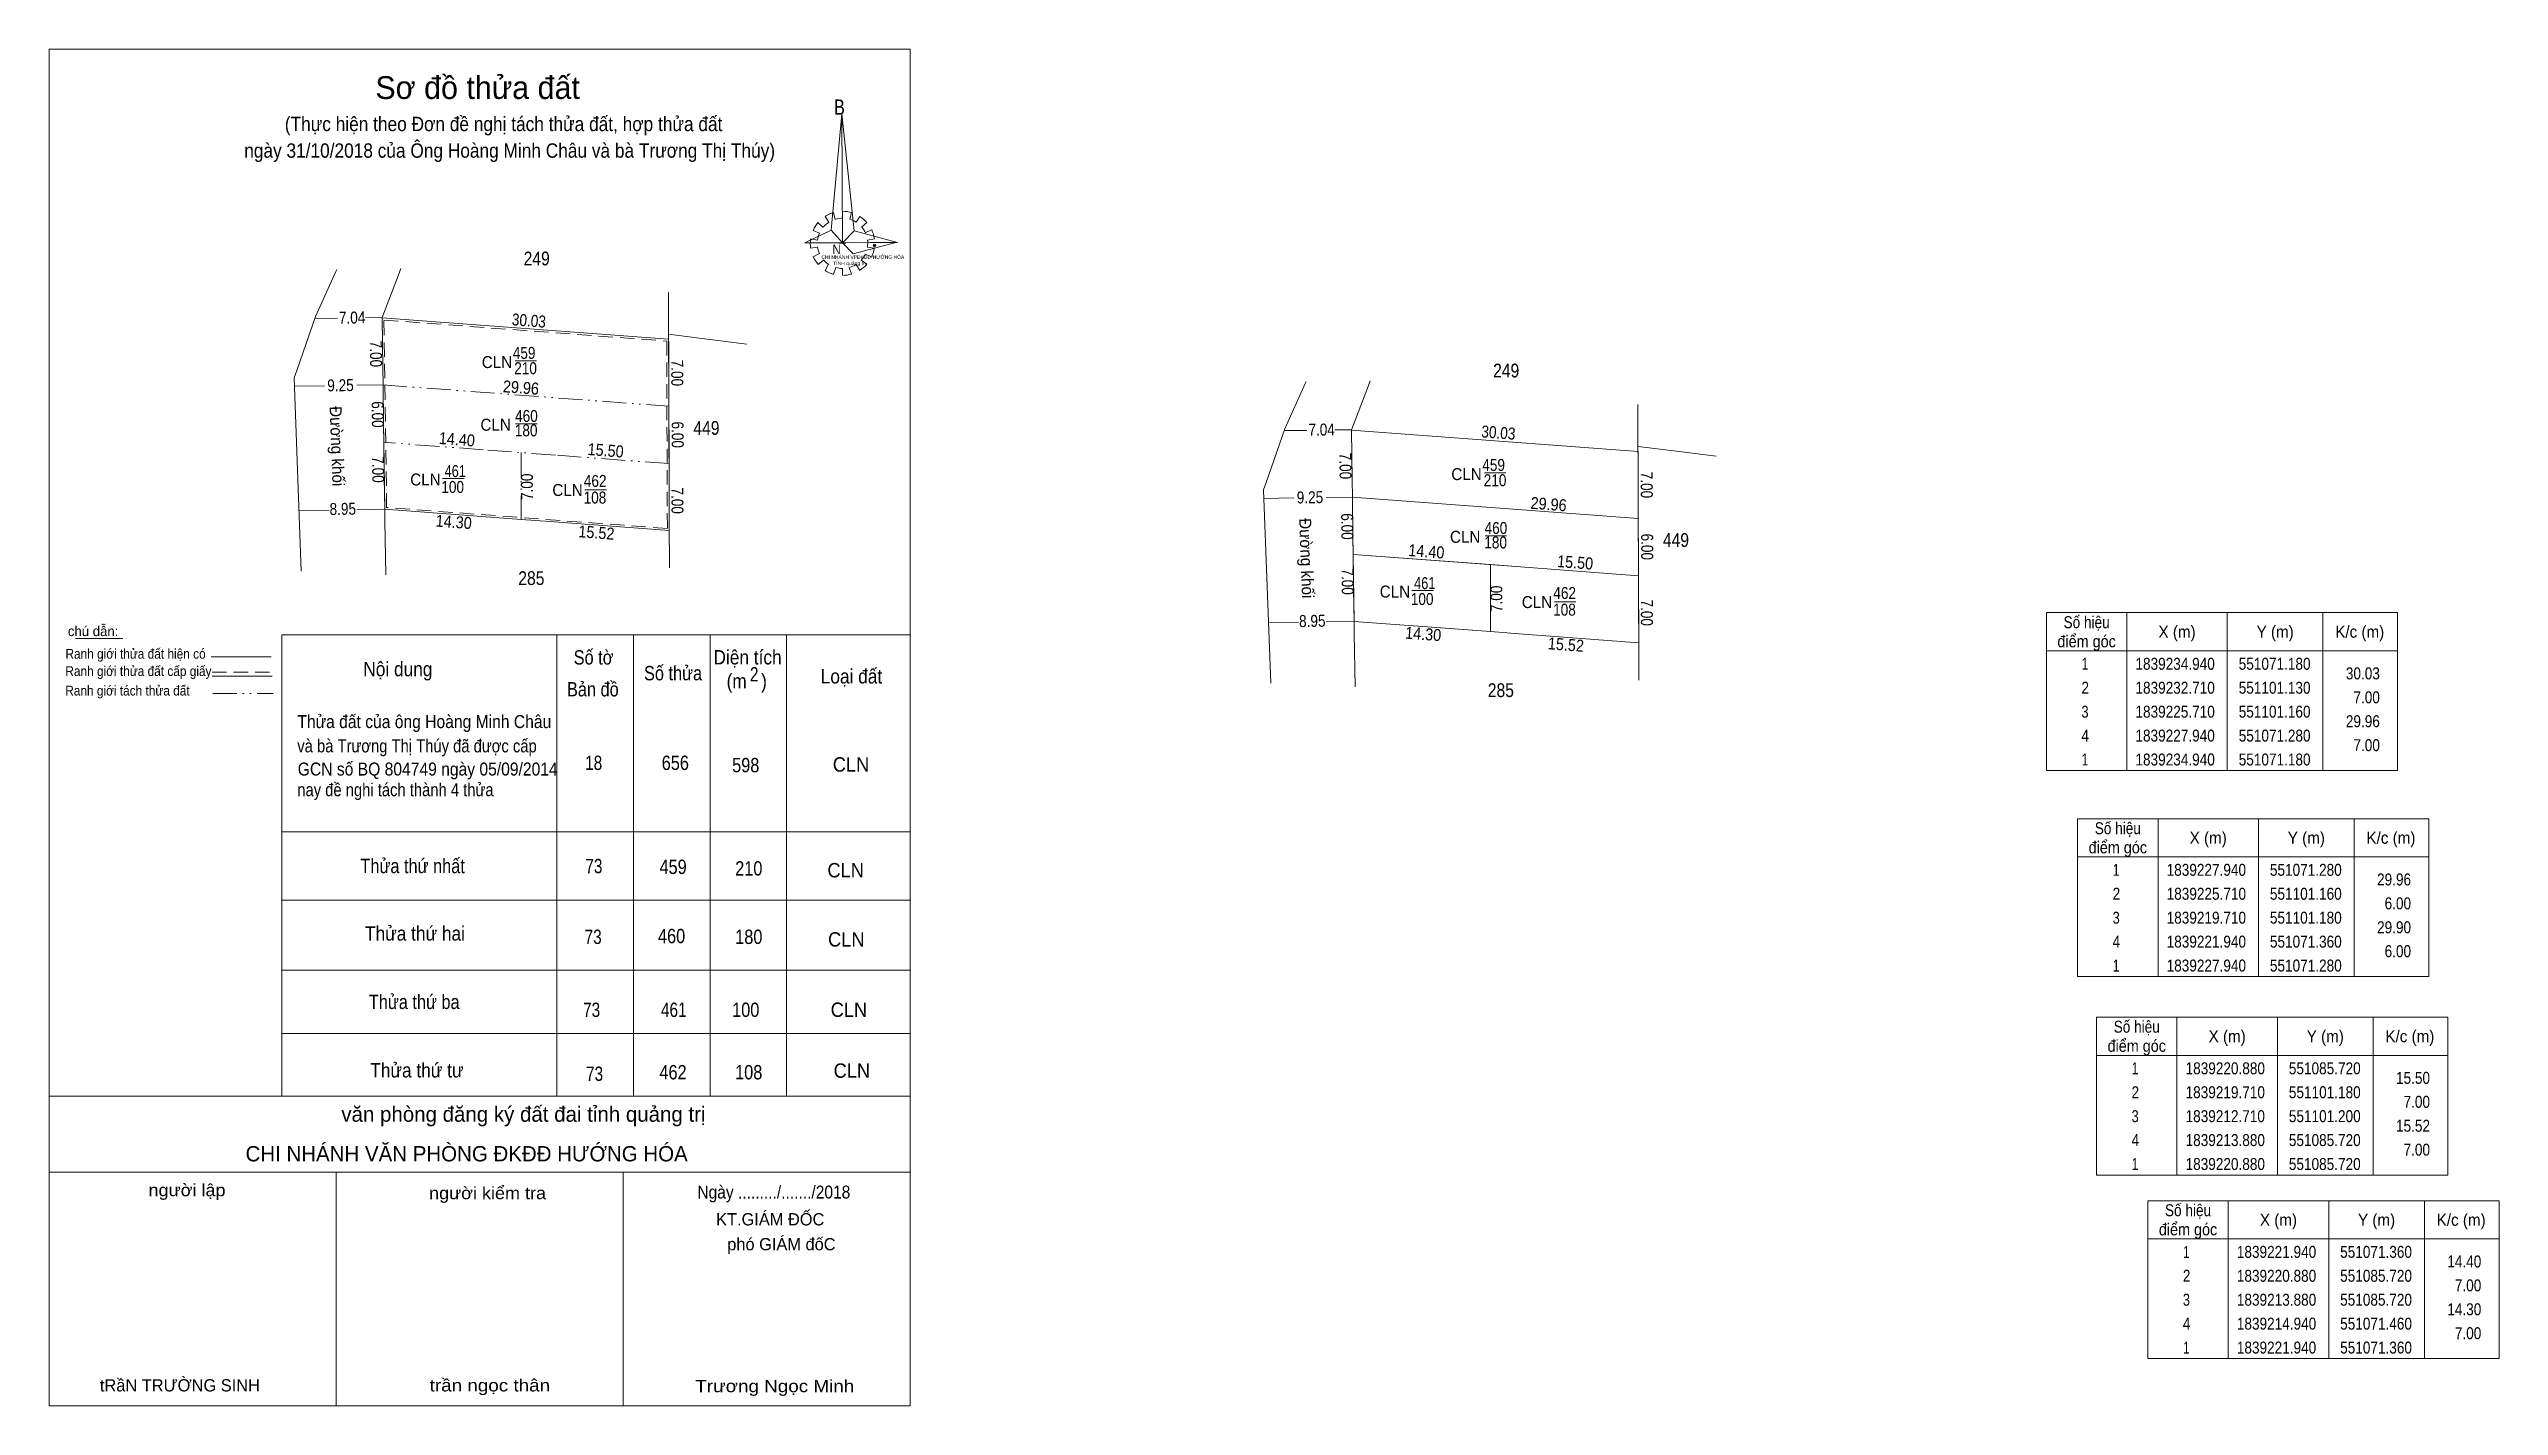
# Model space of a CAD drawing. Header units: metres. Extents: x 550935 to 551191, y 1839133 to 1839275.
import ezdxf
from ezdxf.enums import TextEntityAlignment as Align

# ---------------------------------------------------------------- set-up
doc = ezdxf.new("R2010")
doc.units = ezdxf.units.M
doc.header["$LTSCALE"] = 0.5
doc.header["$PDMODE"] = 32
doc.header["$PDSIZE"] = 0.25
doc.linetypes.add('DASH_DOUBLE_DOT', pattern=[9.2, 5, -1.2, 0.3, -1.2, 0.3, -1.2])
doc.linetypes.add('MEDIUM_DASHED', pattern=[4.5, 3, -1.5])
for name, color, linetype, lineweight in [('1', 7, 'Continuous', 13), ('10', 7, 'Continuous', 13), ('17', 7, 'Continuous', 13), ('23', 7, 'Continuous', 13), ('5', 7, 'Continuous', 13), ('6', 7, 'Continuous', 13), ('63', 7, 'Continuous', 13)]:
    doc.layers.add(name, color=color, linetype=linetype, lineweight=lineweight)
doc.layers.add('61', color=7, linetype='Continuous')
doc.layers.add('7', color=7, linetype='Continuous')

msp = doc.modelspace()

# ---------------------------------------------------------------- linework, layer by layer
at = {"layer": '1'}
for p, q in [((551015.4, 1839256.62), (551015.94, 1839256.14)), ((551016.56, 1839256.66), (551016.16, 1839257.25)), ((551017.06, 1839257.66), (551017.23, 1839256.96)), ((551017.97, 1839257.07), (551018, 1839257.8)), ((551018.93, 1839257.66), (551018.76, 1839256.94)), ((551019.41, 1839256.66), (551019.81, 1839257.25)), ((551020.53, 1839256.62), (551019.98, 1839256.16)), ((551014.64, 1839254.91), (551015.36, 1839254.8)), ((551015.36, 1839254.07), (551014.64, 1839253.95)), ((551015.57, 1839255.52), (551014.92, 1839255.8)), ((551017.62, 1839254.48), (551018.32, 1839254.48)), ((551020.37, 1839255.55), (551021.03, 1839255.87)), ((551021.33, 1839254.91), (551020.59, 1839254.8)), ((551020.59, 1839254.07), (551021.33, 1839253.95)), ((551014.92, 1839253.06), (551015.57, 1839253.38)), ((551016.01, 1839252.7), (551015.44, 1839252.25)), ((551016.16, 1839251.63), (551016.53, 1839252.27)), ((551017.28, 1839251.93), (551017.06, 1839251.22)), ((551017.97, 1839251.11), (551017.97, 1839251.81)), ((551018.69, 1839251.93), (551018.91, 1839251.24)), ((551019.81, 1839251.63), (551019.41, 1839252.25)), ((551019.94, 1839252.7), (551020.53, 1839252.27)), ((551021.05, 1839253.04), (551020.33, 1839253.32)), ((550969.96, 1839239.66), (550969.93, 1839241.45)), ((550970.01, 1839235.67), (550969.96, 1839239.66)), ((550970.04, 1839233.66), (550970.01, 1839235.67)), ((550999.84, 1839237.43), (550999.86, 1839232.54)), ((550999.86, 1839232.54), (550999.86, 1839231.43)), ((550959.39, 1839213.54), (551025.05, 1839213.54)), ((550959.39, 1839213.54), (550959.39, 1839165.32)), ((550988.14, 1839213.54), (550988.14, 1839165.32)), ((550996.14, 1839213.54), (550996.14, 1839165.32)), ((551004.14, 1839213.54), (551004.14, 1839165.32)), ((551012.14, 1839213.54), (551012.14, 1839165.32)), ((550959.39, 1839192.97), (551025.05, 1839192.97)), ((550959.39, 1839185.83), (551025.1, 1839185.83)), ((550959.39, 1839178.49), (551025.05, 1839178.49)), ((550959.39, 1839171.87), (551025.05, 1839171.87)), ((550935.05, 1839165.32), (551025.05, 1839165.32)), ((550935.05, 1839164.55), (550935.05, 1839132.96)), ((550935.05, 1839157.38), (551025.05, 1839157.38)), ((550965.05, 1839157.38), (550965.05, 1839132.96)), ((550995.05, 1839157.38), (550995.05, 1839132.96))]:
    msp.add_line(p, q, dxfattribs=at)
at = {"layer": '1', "linetype": 'DASH_DOUBLE_DOT'}
for p, q in [((550969.96, 1839239.66), (550999.84, 1839237.43)), ((550980.44, 1839232.88), (550970.04, 1839233.66)), ((550984.4, 1839225.6), (550984.4, 1839232.6))]:
    msp.add_line(p, q, dxfattribs=at)
at = {"layer": '1'}
for points in [[(550935.05, 1839132.96), (550935.05, 1839274.76), (551025.05, 1839274.76), (551025.05, 1839132.96)], [(550935.05, 1839132.96), (550935.05, 1839274.76), (551025.05, 1839274.76), (551025.05, 1839132.96)], [(551017.93, 1839268), (551017.97, 1839254.5), (551016.8, 1839255.84)], [(551017.93, 1839268), (551017.97, 1839254.5), (551019.22, 1839255.75)], [(551014.05, 1839254.5), (551016.8, 1839255.84), (551017.97, 1839254.5)], [(551023.73, 1839254.54), (551017.97, 1839254.5), (551019.22, 1839255.75)], [(551023.69, 1839254.57), (551019.11, 1839253.34), (551017.97, 1839254.5)], [(551071.36, 1839221.94), (551085.72, 1839220.88), (551085.72, 1839213.88), (551071.46, 1839214.94)]]:
    msp.add_lwpolyline(points, close=True, dxfattribs=at)
for points in [[(550969.93, 1839241.45), (550969.86, 1839246.66), (550999.81, 1839244.43), (550999.83, 1839239.4), (550999.84, 1839237.43)], [(550984.4, 1839225.6), (550970.14, 1839226.66), (550970.04, 1839233.66)], [(551071.25, 1839229.73), (551071.18, 1839234.94), (551101.13, 1839232.71), (551101.15, 1839227.68)], [(550999.86, 1839231.43), (550999.88, 1839224.43), (550987.38, 1839225.37), (550984.4, 1839225.6)], [(551101.15, 1839227.68), (551101.16, 1839225.71), (551071.28, 1839227.94), (551071.25, 1839229.73)], [(551071.33, 1839223.95), (551071.28, 1839227.94), (551101.16, 1839225.71), (551101.18, 1839220.82)], [(551081.76, 1839221.16), (551071.36, 1839221.94), (551071.33, 1839223.95)], [(551101.18, 1839220.82), (551101.18, 1839219.71), (551089.31, 1839220.6), (551081.76, 1839221.16)], [(551088.7, 1839213.65), (551085.72, 1839213.88), (551085.72, 1839220.88), (551089.31, 1839220.61)], [(551089.31, 1839220.61), (551101.18, 1839219.71), (551101.2, 1839212.71), (551088.7, 1839213.65)]]:
    msp.add_lwpolyline(points, dxfattribs=at)
at = {"layer": '1', "linetype": 'MEDIUM_DASHED'}
msp.add_lwpolyline([(550970.06, 1839246.44), (550999.61, 1839244.24), (550999.68, 1839224.65), (550970.34, 1839226.85)], close=True, dxfattribs=at)
at = {"layer": '1', "linetype": 'DASH_DOUBLE_DOT'}
msp.add_lwpolyline([(550999.86, 1839231.43), (550987.99, 1839232.32), (550980.44, 1839232.88)], dxfattribs=at)
at = {"layer": '1'}
for centre, major_axis, start_param, end_param in [((551017.9846, 1839254.4522), (3.3649, 0), 2.43958176, 2.72400246), ((551017.9846, 1839254.4522), (2.6372, 0), 2.13373541, 2.44496261), ((551017.9846, 1839254.4522), (3.3649, 0), 1.84955988, 2.13900916), ((551017.9846, 1839254.4522), (2.6372, 0), 1.56985589, 1.85611068), ((551017.9846, 1839254.4522), (3.3649, 0), 1.27924208, 1.56332225), ((551017.9846, 1839254.4522), (2.6372, 0), 1.00270906, 1.2755622), ((551017.9846, 1839254.4522), (3.3649, 0), 0.71056237, 0.99687234), ((551017.9846, 1839254.4522), (2.6372, 0), 0.42678376, 0.70646463), ((551017.9846, 1839254.4522), (3.3649, 0), 3.00667928, 3.29139349), ((551017.9846, 1839254.4522), (2.6372, 0), 2.72368549, 3.01515824), ((551017.9846, 1839254.4522), (2.6372, 0), 3.28229955, 3.56105054), ((551017.9846, 1839254.4522), (2.6372, 0), 6.13558388, 6.41618463), ((551017.9846, 1839254.4522), (3.3649, 0), 0.1390515, 0.43393316), ((551017.9846, 1839254.4522), (3.3649, 0), 5.85230288, 6.13839648), ((551017.9846, 1839254.4522), (3.3649, 0), 3.56988637, 3.85691866), ((551017.9846, 1839254.4522), (2.6372, 0), 3.86077574, 4.13258255), ((551017.9654, 1839254.4322), (3.3649, 0), 4.1470906, 4.43659307), ((551017.9846, 1839254.4522), (2.6372, 0), 4.43854677, 4.71314001), ((551017.9846, 1839254.4522), (3.3649, 0), 4.71301008, 4.99761054), ((551017.9846, 1839254.4522), (2.6372, 0), 4.99087134, 5.28933161), ((551017.9846, 1839254.4522), (3.3649, 0), 5.28561416, 5.56798705), ((551017.9846, 1839254.4522), (2.6372, 0), 5.56137327, 5.83951437)]:
    msp.add_ellipse(centre, major_axis=major_axis, ratio=0.995001, start_param=start_param, end_param=end_param, dxfattribs=at)
msp.add_point((551021.33, 1839254.23), dxfattribs=at)
at = {"layer": '10'}
for p, q in [((550999.79, 1839249.04), (550999.79, 1839249.32)), ((550999.83, 1839239.4), (550999.79, 1839249.04)), ((550962.82, 1839246.6), (550965.2, 1839246.63)), ((550968.12, 1839246.68), (550969.86, 1839246.7)), ((550969.86, 1839246.66), (550999.81, 1839244.43)), ((550960.71, 1839239.52), (550963.84, 1839239.57)), ((550967.21, 1839239.62), (550969.96, 1839239.66)), ((550999.84, 1839237.43), (550999.83, 1839239.4)), ((550999.84, 1839237.43), (550999.85, 1839233.34)), ((551101.11, 1839237.32), (551101.11, 1839237.6)), ((551101.15, 1839227.68), (551101.11, 1839237.32)), ((551064.14, 1839234.88), (551066.52, 1839234.91)), ((551069.44, 1839234.96), (551071.18, 1839234.98)), ((551071.18, 1839234.94), (551101.13, 1839232.71)), ((551068.53, 1839227.9), (551071.28, 1839227.94)), ((551071.28, 1839227.94), (551101.16, 1839225.71)), ((550961.19, 1839226.54), (550964.33, 1839226.58)), ((550967.21, 1839226.62), (550970.14, 1839226.66)), ((550984.4, 1839225.6), (550987.38, 1839225.37)), ((550987.38, 1839225.37), (550999.88, 1839224.43)), ((551062.03, 1839227.8), (551065.16, 1839227.85)), ((551101.16, 1839225.71), (551101.15, 1839227.68)), ((551101.16, 1839225.71), (551101.17, 1839221.62)), ((551085.72, 1839220.88), (551085.72, 1839216.18)), ((551085.72, 1839220.88), (551089.31, 1839220.61)), ((551089.31, 1839220.61), (551101.18, 1839219.71)), ((551085.72, 1839216.18), (551085.72, 1839213.88)), ((551062.51, 1839214.82), (551065.65, 1839214.86)), ((551068.53, 1839214.9), (551071.46, 1839214.94)), ((551085.72, 1839213.88), (551088.7, 1839213.65)), ((551088.7, 1839213.65), (551101.2, 1839212.71))]:
    msp.add_line(p, q, dxfattribs=at)
for points in [[(550999.85, 1839233.34), (550999.85, 1839232.54), (550999.86, 1839231.43)], [(550999.88, 1839224.43), (550999.87, 1839228.4), (550999.86, 1839231.43)], [(551071.36, 1839221.94), (551081.76, 1839221.17), (551085.72, 1839220.88)], [(551101.17, 1839221.62), (551101.17, 1839220.82), (551101.18, 1839219.71)], [(551101.2, 1839212.71), (551101.19, 1839216.68), (551101.18, 1839219.71)], [(551071.46, 1839214.94), (551081.95, 1839214.16), (551085.72, 1839213.88)]]:
    msp.add_lwpolyline(points, dxfattribs=at)
at = {"layer": '17'}
msp.add_line((550937.81, 1839213.16), (550942.78, 1839213.16), dxfattribs=at)
at = {"layer": '23'}
for p, q in [((550969.86, 1839246.7), (550971.54, 1839251.05)), ((550971.54, 1839251.05), (550971.83, 1839251.81)), ((550962.89, 1839246.8), (550960.95, 1839241.18)), ((550960.95, 1839241.18), (550960.68, 1839240.41)), ((550961.42, 1839220.21), (550960.68, 1839240.41)), ((551071.18, 1839234.98), (551072.86, 1839239.33)), ((551072.86, 1839239.33), (551073.15, 1839240.09)), ((550970.02, 1839235.39), (550970.04, 1839233.66)), ((550970.04, 1839233.66), (550970.09, 1839229.98)), ((551064.21, 1839235.08), (551062.27, 1839229.46)), ((550970.09, 1839229.98), (550970.14, 1839226.66)), ((551062.27, 1839229.46), (551062, 1839228.69)), ((551062.74, 1839208.49), (551062, 1839228.69)), ((550970.14, 1839226.66), (550970.16, 1839225.41)), ((550970.16, 1839225.41), (550970.25, 1839219.82)), ((551071.34, 1839223.67), (551071.36, 1839221.94)), ((551071.36, 1839221.94), (551071.41, 1839218.26)), ((551071.41, 1839218.26), (551071.46, 1839214.94)), ((551071.46, 1839214.94), (551071.48, 1839213.69)), ((551071.48, 1839213.69), (551071.57, 1839208.1))]:
    msp.add_line(p, q, dxfattribs=at)
for points in [[(550965.12, 1839251.72), (550965.03, 1839251.52), (550962.89, 1839246.8)], [(550969.86, 1839246.7), (550969.93, 1839241.45), (550969.96, 1839239.66)], [(551007.99, 1839243.93), (551003.83, 1839244.45), (550999.81, 1839244.95)], [(550969.96, 1839239.66), (550970.02, 1839235.67), (550970.02, 1839235.39)], [(551066.44, 1839240), (551066.35, 1839239.8), (551064.21, 1839235.08)], [(551071.18, 1839234.98), (551071.25, 1839229.73), (551071.28, 1839227.94)], [(551109.31, 1839232.21), (551105.15, 1839232.73), (551101.13, 1839233.23)], [(551071.28, 1839227.94), (551071.34, 1839223.95), (551071.34, 1839223.67)], [(550999.89, 1839220.54), (550999.89, 1839221.47), (550999.88, 1839224.43)], [(551101.21, 1839208.82), (551101.21, 1839209.75), (551101.2, 1839212.71)]]:
    msp.add_lwpolyline(points, dxfattribs=at)
at = {"layer": '5'}
msp.add_lwpolyline([(550935.05, 1839274.76), (551025.05, 1839274.76), (551025.05, 1839132.96), (550935.05, 1839132.96)], close=True, dxfattribs=at)
at = {"layer": '6'}
for p, q in [((550952, 1839211.24), (550958.27, 1839211.24)), ((550952.1, 1839209.23), (550958.36, 1839209.23))]:
    msp.add_line(p, q, dxfattribs=at)
at = {"layer": '6', "linetype": 'MEDIUM_DASHED'}
msp.add_line((550952.1, 1839209.65), (550958.41, 1839209.65), dxfattribs=at)
at = {"layer": '63'}
for p, q in [((550983.76, 1839242.18), (550986.01, 1839242.18)), ((550983.82, 1839235.6), (550986.07, 1839235.6)), ((551085.08, 1839230.46), (551087.33, 1839230.46)), ((550976.18, 1839229.88), (550978.43, 1839229.88)), ((550991.07, 1839228.7), (550993.32, 1839228.7)), ((551085.14, 1839223.88), (551087.39, 1839223.88)), ((551077.5, 1839218.16), (551079.75, 1839218.16)), ((551092.39, 1839216.98), (551094.64, 1839216.98)), ((551152.22, 1839215.86), (551152.22, 1839199.36)), ((551162.72, 1839215.86), (551162.72, 1839199.36)), ((551172.72, 1839215.86), (551172.72, 1839199.36)), ((551143.82, 1839211.86), (551180.52, 1839211.86)), ((551155.48, 1839194.33), (551155.48, 1839177.83)), ((551165.98, 1839194.33), (551165.98, 1839177.83)), ((551175.98, 1839194.33), (551175.98, 1839177.83)), ((551147.08, 1839190.33), (551183.78, 1839190.33)), ((551157.46, 1839173.59), (551157.46, 1839157.09)), ((551167.96, 1839173.59), (551167.96, 1839157.09)), ((551177.96, 1839173.59), (551177.96, 1839157.09)), ((551149.06, 1839169.59), (551185.76, 1839169.59)), ((551162.82, 1839154.41), (551162.82, 1839137.91)), ((551173.32, 1839154.41), (551173.32, 1839137.91)), ((551183.32, 1839154.41), (551183.32, 1839137.91)), ((551154.42, 1839150.41), (551191.12, 1839150.41))]:
    msp.add_line(p, q, dxfattribs=at)
at = {"layer": '63', "linetype": 'DASH_DOUBLE_DOT'}
msp.add_line((550952.19, 1839207.42), (550958.49, 1839207.42), dxfattribs=at)
at = {"layer": '63'}
for points in [[(551143.82, 1839215.86), (551180.52, 1839215.86), (551180.52, 1839199.36), (551143.82, 1839199.36)], [(551147.08, 1839194.33), (551183.78, 1839194.33), (551183.78, 1839177.83), (551147.08, 1839177.83)], [(551149.06, 1839173.59), (551185.76, 1839173.59), (551185.76, 1839157.09), (551149.06, 1839157.09)], [(551154.42, 1839154.41), (551191.12, 1839154.41), (551191.12, 1839137.91), (551154.42, 1839137.91)]]:
    msp.add_lwpolyline(points, close=True, dxfattribs=at)

# ---------------------------------------------------------------- texts
at = {"layer": '1'}
msp.add_text('Sơ đồ thửa đất', height=2.38, dxfattribs=at).set_placement((550979.85, 1839269.54), align=Align.CENTER)
for s, height, width, p in [('B', 1.585, 0.8, (551017.1, 1839267.9)), ('N', 0.9904, 0.9, (551016.94, 1839253.33)), ('CHI NHÁNH VPĐKĐĐ-HƯỚNG HÓA', 0.3749, 0.95, (551015.79, 1839252.83)), ('TỈNH quảng trị', 0.375, 1.05, (551017, 1839252.18))]:
    msp.add_text(s, height=height, dxfattribs=dict(at, width=width)).set_placement(p)
for s, width, p in [('459', 0.85, (550984.71, 1839242.38)), ('CLN', 0.95, (550981.875, 1839241.42)), ('210', 0.85, (550984.86, 1839240.78)), ('CLN', 0.95, (550981.735, 1839234.87)), ('460', 0.85, (550984.95, 1839235.79)), ('180', 0.85, (550984.92, 1839234.28)), ('461', 0.8, (550977.51, 1839230.03)), ('CLN', 0.95, (551083.205, 1839229.71)), ('459', 0.85, (551086.04, 1839230.67)), ('CLN', 0.95, (550974.395, 1839229.15)), ('100', 0.85, (550977.24, 1839228.37)), ('CLN', 0.95, (550989.245, 1839228.05)), ('462', 0.85, (550992.135, 1839229)), ('108', 0.85, (550992.115, 1839227.26)), ('210', 0.85, (551086.19, 1839229.07)), ('460', 0.85, (551086.28, 1839224.08)), ('CLN', 0.95, (551083.065, 1839223.16)), ('180', 0.85, (551086.25, 1839222.57)), ('CLN', 0.95, (551075.725, 1839217.44)), ('100', 0.85, (551078.57, 1839216.66)), ('461', 0.8, (551078.84, 1839218.32)), ('462', 0.85, (551093.465, 1839217.29)), ('CLN', 0.95, (551090.575, 1839216.34)), ('108', 0.85, (551093.445, 1839215.55))]:
    msp.add_text(s, height=1.25, dxfattribs=dict(at, width=width)).set_placement(p, align=Align.CENTER)
for s, height, p in [('văn phòng đăng ký đất đai tỉnh quảng trị', 1.6, (551003.67, 1839162.66)), ('CHI NHÁNH VĂN PHÒNG ĐKĐĐ HƯỚNG HÓA', 1.6, (551001.81, 1839158.52)), ('KT.GIÁM ĐỐC', 1.28, (551016.09, 1839151.83)), ('phó GIÁM đốC', 1.28, (551017.26, 1839149.23)), ('tRầN TRƯỜNG SINH', 1.28, (550957.09, 1839134.48))]:
    msp.add_text(s, height=height, dxfattribs=at).set_placement(p, align=Align.RIGHT)
for s, width, p in [('người lập', 1.1, (550953.5, 1839154.88)), ('người kiểm tra', 1.1, (550987, 1839154.57)), ('trần ngọc thân', 1.15, (550987.42, 1839134.48)), ('Trương Ngọc Minh', 1.15, (551019.21, 1839134.4))]:
    msp.add_text(s, height=1.28, dxfattribs=dict(at, width=width)).set_placement(p, align=Align.RIGHT)
at = {"layer": '6'}
msp.add_text('chú dẫn:', height=1.029, dxfattribs=at).set_placement((550937.02, 1839213.41))
for s, height, width, p in [('Ranh giới thửa đất cấp giấy', 1.029, 0.9, (550936.76, 1839209.24)), ('Ranh giới thửa đất hiện có ', 1.029, 0.9, (550936.77, 1839211.05)), ('Nội dung', 1.5, 0.9, (550967.9, 1839209.22)), ('Số tờ', 1.5, 0.85, (550989.89, 1839210.44)), ('Số thửa', 1.5, 0.85, (550997.24, 1839208.79)), ('Diện tích', 1.5, 0.9, (551004.5, 1839210.45)), ('2', 1.5, 0.8, (551008.31, 1839208.67)), ('Loại đất', 1.5, 0.9, (551015.71, 1839208.46)), ('Ranh giới tách thửa đất', 1.029, 0.9, (550936.75, 1839207.2)), ('Bản đồ', 1.5, 0.85, (550989.19, 1839207.11)), ('(m   )', 1.5, 0.9, (551005.87, 1839207.96)), ('Thửa đất của ông Hoàng Minh Châu', 1.358, 0.9, (550961.01, 1839203.8)), ('và bà Trương Thị Thúy đã được cấp ', 1.358, 0.85, (550961, 1839201.26)), ('GCN số BQ 804749 ngày 05/09/2014', 1.358, 0.9, (550961.05, 1839198.84)), ('18', 1.5, 0.8, (550991.09, 1839199.42)), ('656', 1.5, 0.85, (550999.09, 1839199.42)), ('598', 1.5, 0.85, (551006.45, 1839199.18)), ('CLN', 1.5, 0.95, (551016.97, 1839199.25)), ('nay đề nghi tách thành 4 thửa', 1.358, 0.85, (550961, 1839196.68)), ('Thửa thứ nhất', 1.5, 0.85, (550967.6, 1839188.64)), ('73', 1.5, 0.8, (550991.11, 1839188.63)), ('459', 1.5, 0.85, (550998.86, 1839188.55)), ('210', 1.5, 0.85, (551006.77, 1839188.39)), ('CLN', 1.5, 0.95, (551016.41, 1839188.2)), ('Thửa thứ hai', 1.5, 0.9, (550968.08, 1839181.59)), ('73', 1.5, 0.8, (550991.03, 1839181.24)), ('460', 1.5, 0.85, (550998.7, 1839181.32)), ('180', 1.5, 0.85, (551006.77, 1839181.24)), ('CLN', 1.5, 0.95, (551016.48, 1839180.97)), ('Thửa thứ ba', 1.5, 0.85, (550968.48, 1839174.44)), ('73', 1.5, 0.8, (550990.87, 1839173.61)), ('461', 1.5, 0.8, (550999.01, 1839173.61)), ('100', 1.5, 0.85, (551006.45, 1839173.61)), ('CLN', 1.5, 0.95, (551016.75, 1839173.62)), ('Thửa thứ tư', 1.5, 0.9, (550968.63, 1839167.29)), ('73', 1.5, 0.8, (550991.18, 1839166.93)), ('462', 1.5, 0.85, (550998.85, 1839167.09)), ('108', 1.5, 0.85, (551006.76, 1839167.09)), ('CLN', 1.5, 0.95, (551017.06, 1839167.26))]:
    msp.add_text(s, height=height, dxfattribs=dict(at, width=width)).set_placement(p)
at = {"layer": '6', "width": 0.9}
msp.add_text('Ngày ........./......./2018', height=1.35, dxfattribs=at).set_placement((551010.81, 1839154.64), align=Align.CENTER)
at = {"layer": '61', "width": 0.85}
for s, p in [('249', (550984.66, 1839252.15)), ('249', (551085.99, 1839240.44)), ('449', (551002.4, 1839234.44)), ('449', (551103.73, 1839222.73)), ('285', (550984.1, 1839218.75)), ('285', (551085.43, 1839207.04))]:
    msp.add_text(s, height=1.44, dxfattribs=at).set_placement(p)
at = {"layer": '63'}
for s, rotation, width, p in [('7.04', 0.814, 0.85, (550966.7411, 1839246.07)), ('30.03', 355.742, 0.85, (550985.1636, 1839245.7642)), ('7.00', 270.818, 0.85, (550968.6002, 1839242.8889)), ('7.00', 270.246, 0.85, (551000.086, 1839240.9127)), ('9.25', 0.867, 0.85, (550965.5255, 1839239.001)), ('29.96', 355.732, 0.9, (550984.3335, 1839238.7617)), ('Đường khối', 272.098, 0.95, (550964.5324, 1839233.2329)), ('6.00', 270.764, 0.85, (550968.7888, 1839236.5683)), ('6.00', 270.191, 0.85, (551000.1347, 1839234.4521)), ('7.04', 0.814, 0.85, (551068.0711, 1839234.36)), ('14.40', 355.778, 0.9, (550977.639, 1839233.3528)), ('15.50', 355.672, 0.9, (550993.1878, 1839232.1994)), ('30.03', 355.742, 0.85, (551086.4936, 1839234.0542)), ('7.00', 270.818, 0.85, (550968.8302, 1839230.8089)), ('7.00', 270.818, 0.85, (551069.9302, 1839231.1789)), ('7.00', 270.246, 0.85, (551101.416, 1839229.2027)), ('7.00', 90, 0.85, (550985.62, 1839229.015)), ('7.00', 270.164, 0.85, (551000.104, 1839227.5618)), ('9.25', 0.867, 0.85, (551066.8555, 1839227.291)), ('29.96', 355.732, 0.9, (551091.7435, 1839226.5817)), ('8.95', 0.867, 0.85, (550965.7655, 1839226.081)), ('14.30', 355.749, 0.9, (550977.3087, 1839224.7218)), ('Đường khối', 272.098, 0.95, (551065.8624, 1839221.5229)), ('6.00', 270.764, 0.85, (551070.1188, 1839224.8583)), ('15.52', 355.678, 0.9, (550992.2229, 1839223.61)), ('14.40', 355.778, 0.9, (551078.969, 1839221.6428)), ('6.00', 270.191, 0.85, (551101.4647, 1839222.7421)), ('7.00', 270.818, 0.85, (551070.1602, 1839219.0989)), ('15.50', 355.672, 0.9, (551094.5178, 1839220.4894)), ('7.00', 90, 0.85, (551086.95, 1839217.305)), ('8.95', 0.867, 0.85, (551067.0955, 1839214.371)), ('7.00', 270.164, 0.85, (551101.434, 1839215.8518)), ('14.30', 355.749, 0.9, (551078.6387, 1839213.0118)), ('15.52', 355.678, 0.9, (551093.5529, 1839211.9))]:
    msp.add_text(s, height=1.25, rotation=rotation, dxfattribs=dict(at, width=width)).set_placement(p, align=Align.CENTER)
for s, width, p in [('Số hiệu', 0.85, (551148.02, 1839214.24)), ('điểm góc', 0.9, (551148.02, 1839212.24)), ('X (m)', 0.95, (551157.47, 1839213.24)), ('Y (m)', 0.95, (551167.725, 1839213.24)), ('K/c (m)', 0.95, (551176.565, 1839213.24)), (' 1', 0.75, (551147.67, 1839209.89)), ('1839234.940', 0.85, (551157.27, 1839209.89)), ('551071.180', 0.85, (551167.67, 1839209.89)), (' 2', 0.85, (551147.675, 1839207.39)), ('1839232.710', 0.85, (551157.27, 1839207.39)), ('551101.130', 0.85, (551167.67, 1839207.39)), (' 3', 0.8, (551147.665, 1839204.89)), ('1839225.710', 0.85, (551157.27, 1839204.89)), ('551101.160', 0.85, (551167.67, 1839204.89)), (' 4', 0.85, (551147.67, 1839202.39)), ('1839227.940', 0.85, (551157.27, 1839202.39)), ('551071.280', 0.85, (551167.67, 1839202.39)), (' 1', 0.75, (551147.67, 1839199.89)), ('1839234.940', 0.85, (551157.27, 1839199.89)), ('551071.180', 0.85, (551167.67, 1839199.89)), ('điểm góc', 0.9, (551151.28, 1839190.71)), ('Số hiệu', 0.85, (551151.28, 1839192.71)), ('X (m)', 0.95, (551160.73, 1839191.71)), ('Y (m)', 0.95, (551170.985, 1839191.71)), ('K/c (m)', 0.95, (551179.825, 1839191.71)), (' 1', 0.75, (551150.93, 1839188.36)), ('1839227.940', 0.85, (551160.53, 1839188.36)), ('551071.280', 0.85, (551170.93, 1839188.36)), (' 2', 0.85, (551150.935, 1839185.86)), ('1839225.710', 0.85, (551160.53, 1839185.86)), ('551101.160', 0.85, (551170.93, 1839185.86)), (' 3', 0.8, (551150.925, 1839183.36)), ('1839219.710', 0.85, (551160.53, 1839183.36)), ('551101.180', 0.85, (551170.93, 1839183.36)), (' 4', 0.85, (551150.93, 1839180.86)), ('1839221.940', 0.85, (551160.53, 1839180.86)), ('551071.360', 0.85, (551170.93, 1839180.86)), (' 1', 0.75, (551150.93, 1839178.36)), ('1839227.940', 0.85, (551160.53, 1839178.36)), ('551071.280', 0.85, (551170.93, 1839178.36)), ('Số hiệu', 0.85, (551153.26, 1839171.97)), ('X (m)', 0.95, (551162.71, 1839170.97)), ('Y (m)', 0.95, (551172.965, 1839170.97)), ('K/c (m)', 0.95, (551181.805, 1839170.97)), ('điểm góc', 0.9, (551153.26, 1839169.97)), (' 1', 0.75, (551152.91, 1839167.62)), ('1839220.880', 0.85, (551162.51, 1839167.62)), ('551085.720', 0.85, (551172.91, 1839167.62)), (' 3', 0.8, (551152.905, 1839162.62)), (' 2', 0.85, (551152.915, 1839165.12)), ('1839219.710', 0.85, (551162.51, 1839165.12)), ('1839212.710', 0.85, (551162.51, 1839162.62)), ('551101.180', 0.85, (551172.91, 1839165.12)), ('551101.200', 0.85, (551172.91, 1839162.62)), (' 4', 0.85, (551152.91, 1839160.12)), ('1839213.880', 0.85, (551162.51, 1839160.12)), ('551085.720', 0.85, (551172.91, 1839160.12)), (' 1', 0.75, (551152.91, 1839157.62)), ('1839220.880', 0.85, (551162.51, 1839157.62)), ('551085.720', 0.85, (551172.91, 1839157.62)), ('Số hiệu', 0.85, (551158.62, 1839152.79)), ('điểm góc', 0.9, (551158.62, 1839150.79)), ('X (m)', 0.95, (551168.07, 1839151.79)), ('Y (m)', 0.95, (551178.325, 1839151.79)), ('K/c (m)', 0.95, (551187.165, 1839151.79)), (' 1', 0.75, (551158.27, 1839148.44)), ('1839221.940', 0.85, (551167.87, 1839148.44)), ('551071.360', 0.85, (551178.27, 1839148.44)), (' 2', 0.85, (551158.275, 1839145.94)), ('1839220.880', 0.85, (551167.87, 1839145.94)), ('551085.720', 0.85, (551178.27, 1839145.94)), (' 3', 0.8, (551158.265, 1839143.44)), ('1839213.880', 0.85, (551167.87, 1839143.44)), ('551085.720', 0.85, (551178.27, 1839143.44)), (' 4', 0.85, (551158.27, 1839140.94)), ('1839214.940', 0.85, (551167.87, 1839140.94)), ('551071.460', 0.85, (551178.27, 1839140.94)), (' 1', 0.75, (551158.27, 1839138.44)), ('1839221.940', 0.85, (551167.87, 1839138.44)), ('551071.360', 0.85, (551178.27, 1839138.44))]:
    msp.add_text(s, height=1.25, dxfattribs=dict(at, width=width)).set_placement(p, align=Align.CENTER)
at = {"layer": '63', "width": 0.85}
for s, p in [('30.03', (551178.67, 1839208.89)), ('7.00', (551178.67, 1839206.39)), ('29.96', (551178.67, 1839203.89)), ('7.00', (551178.67, 1839201.39)), ('29.96', (551181.93, 1839187.36)), ('6.00', (551181.93, 1839184.86)), ('29.90', (551181.93, 1839182.36)), ('6.00', (551181.93, 1839179.86)), ('15.50', (551183.91, 1839166.62)), ('7.00', (551183.91, 1839164.12)), ('15.52', (551183.91, 1839161.62)), ('7.00', (551183.91, 1839159.12)), ('14.40', (551189.27, 1839147.44)), ('7.00', (551189.27, 1839144.94)), ('14.30', (551189.27, 1839142.44)), ('7.00', (551189.27, 1839139.94))]:
    msp.add_text(s, height=1.25, dxfattribs=at).set_placement(p, align=Align.RIGHT)
at = {"layer": '7', "width": 0.9}
for s, p in [('(Thực hiện theo Đơn đề nghị tách thửa đất, hợp thửa đất ', (550982.815, 1839266.18)), ('ngày 31/10/2018 của Ông Hoàng Minh Châu và bà Trương Thị Thúy)', (550983.195, 1839263.4))]:
    msp.add_text(s, height=1.5, dxfattribs=at).set_placement(p, align=Align.CENTER)

doc.saveas('drawing.dxf')
